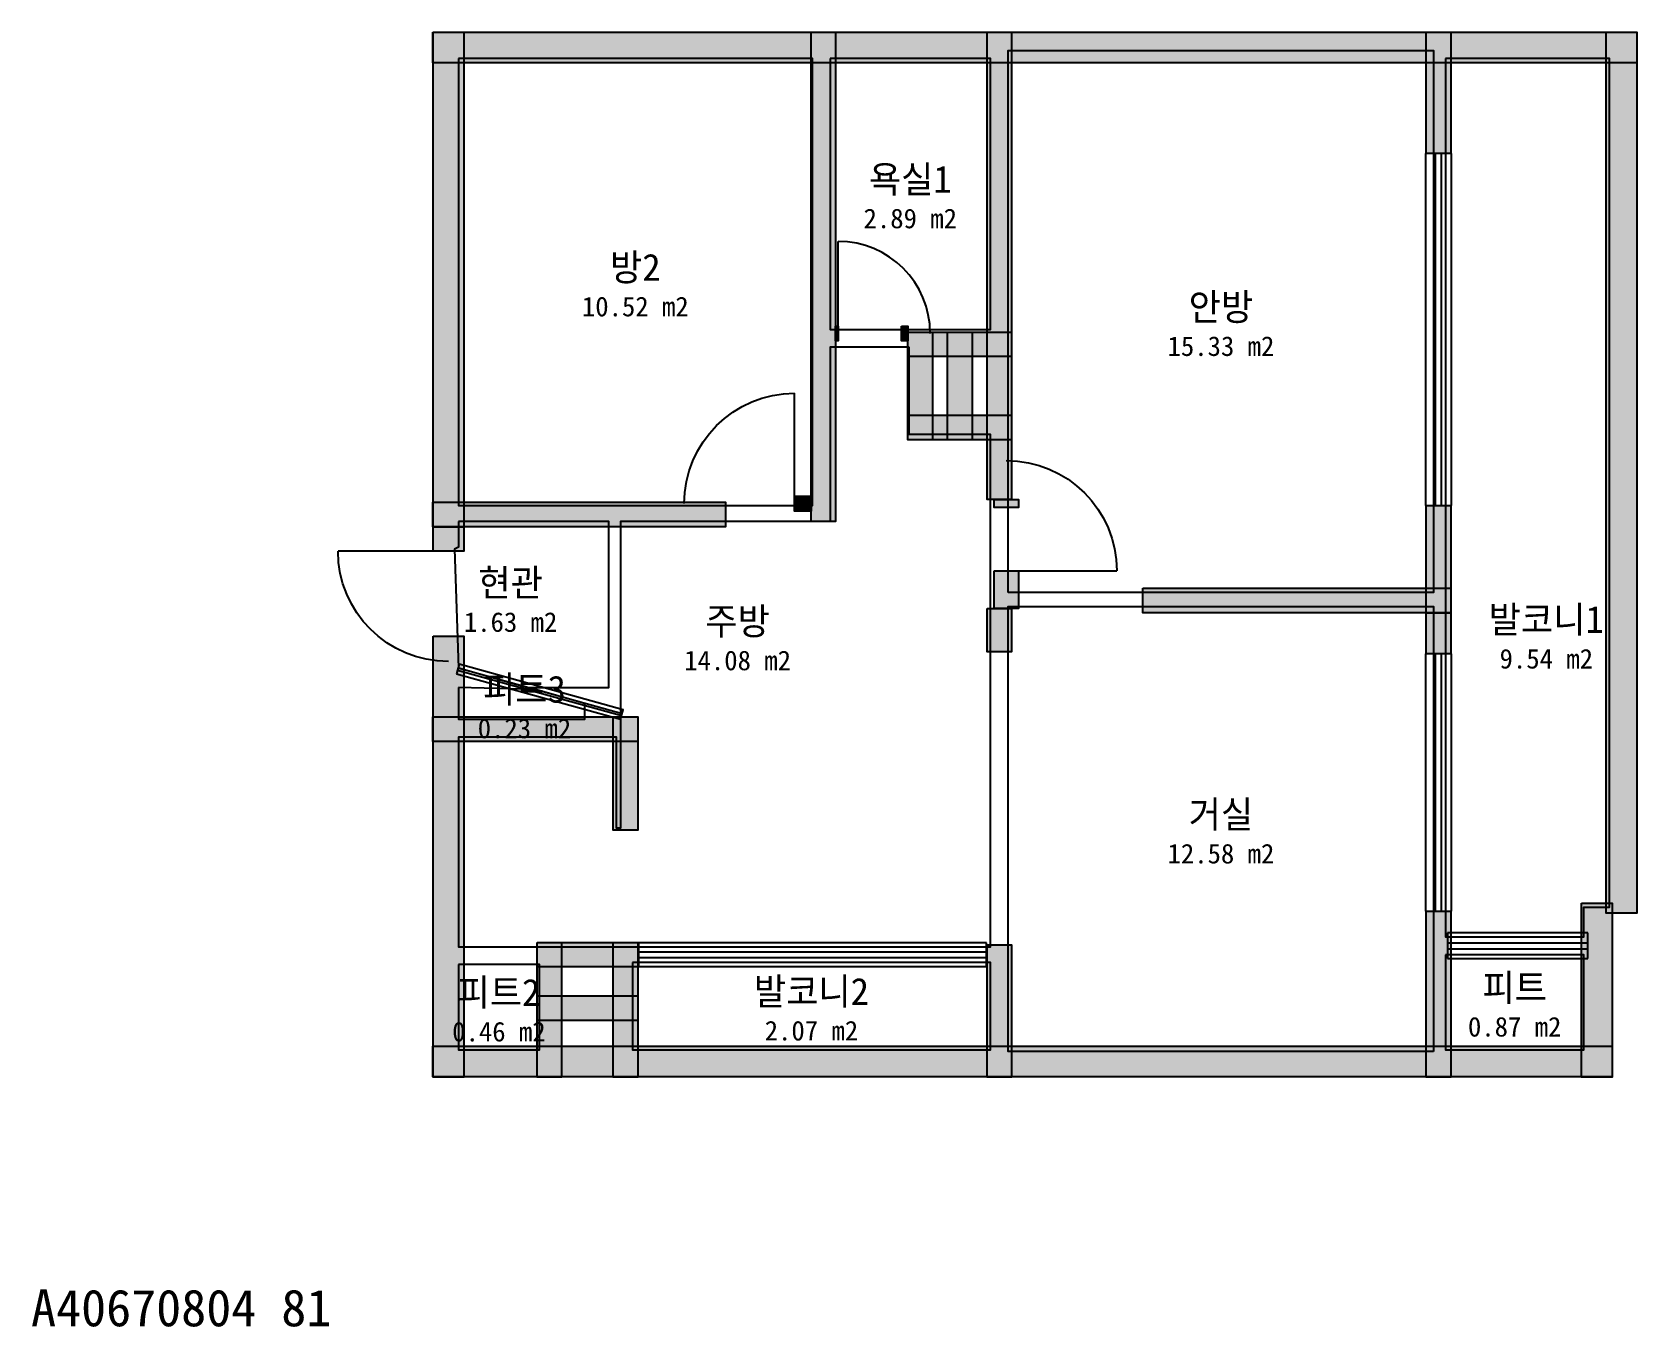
# Model space of a CAD drawing. Header units: millimetres. Extents: x 9 to 13094, y -905 to 9650.
import ezdxf
from ezdxf.enums import TextEntityAlignment as Align

# ---------------------------------------------------------------- set-up
doc = ezdxf.new("R2010")
doc.units = ezdxf.units.MM
for name, color, linetype in [('A-ANNO-TEXT', 7, 'Continuous'), ('A-AREA', 9, 'Continuous'), ('A-AREA-IDEN', 7, 'Continuous'), ('A-DOOR', 4, 'Continuous'), ('A-GLAZ', 5, 'Continuous'), ('A-WALL-EXTR', 7, 'Continuous'), ('A-WALL-PATT', 8, 'Continuous'), ('A-WALL-PRTN', 8, 'Continuous'), ('A-WALL-STRC', 7, 'Continuous')]:
    doc.layers.add(name, color=color, linetype=linetype)

# ---------------------------------------------------------------- blocks, each defined once
blk = doc.blocks.new('JJ-DOOR-SWING')
blk.add_line((0, 0), (0, 1000))
blk.add_arc((0, 0), 1000, 0, 90)
at = {"flags": 1}
for tag, p in [('WIDTH', (0, -150)), ('TYPE', (0, -250))]:
    blk.add_attdef(tag, p, '', height=80, dxfattribs=at)
blk = doc.blocks.new('JJ-WIN-DOUBLE')
for p, q in [((1000, 500), (0, 500)), ((0, 500), (0, -500)), ((1000, -500), (1000, 500)), ((0, 120), (1000, 120)), ((0, -120), (1000, -120)), ((0, -500), (1000, -500))]:
    blk.add_line(p, q)
at = {"flags": 1}
for tag, p in [('WIDTH', (0, -700)), ('TYPE', (0, -800))]:
    blk.add_attdef(tag, p, '', height=80, dxfattribs=at)

msp = doc.modelspace()

# ---------------------------------------------------------------- linework, layer by layer
at = {"layer": 'A-AREA'}
for points in [[(3484, 9435), (3484, 5790), (6371, 5790), (6371, 9435)], [(6516, 9435), (6516, 7226), (7823, 7226), (7823, 9435)], [(7968, 5081), (7968, 9500), (11435, 9500), (11435, 5081)], [(11532, 9435), (11532, 2274), (12661, 2274), (12661, 2516), (12871, 2516), (12871, 9435)], [(7161, 7081), (6516, 7081), (6516, 5661), (4806, 5661), (4806, 3161), (4774, 3161), (4774, 3903), (3484, 3903), (3484, 2194), (7823, 2194), (7823, 6371), (7161, 6371)], [(3484, 5661), (3484, 5452), (3452, 5435), (3484, 4468), (4048, 4306), (4710, 4306), (4710, 5661)], [(11435, 1339), (7968, 1339), (7968, 4968), (11435, 4968)], [(3484, 4306), (3484, 4048), (4516, 4048), (4516, 4177), (4113, 4290)], [(11532, 2129), (11532, 1355), (12661, 1355), (12661, 2129)], [(3484, 2048), (3484, 1355), (4145, 1355), (4145, 2048)], [(4903, 2065), (4903, 1355), (7823, 1355), (7823, 2065)]]:
    msp.add_lwpolyline(points, close=True, dxfattribs=at)
at = {"layer": 'A-GLAZ'}
for p, q in [((3482, 4467), (4820, 4096)), ((3476, 4449), (4815, 4078))]:
    msp.add_line(p, q, dxfattribs=at)
msp.add_lwpolyline([(3468, 4420), (4807, 4049), (4828, 4126), (3490, 4497)], close=True, dxfattribs=at)
at = {"layer": 'A-WALL-EXTR'}
for points in [[(3277, 9649), (13094, 9649), (13094, 9399), (3277, 9399)], [(3278, 9650), (3528, 9650), (3528, 5419), (3278, 5419)], [(12843, 9650), (13093, 9650), (13093, 2468), (12843, 2468)], [(3278, 5618), (3528, 5618), (3528, 5419), (3278, 5419)], [(3278, 4726), (3528, 4726), (3528, 1132), (3278, 1132)], [(12641, 2548), (12891, 2548), (12891, 1132), (12641, 1132)], [(3277, 1383), (12892, 1383), (12892, 1133), (3277, 1133)]]:
    msp.add_lwpolyline(points, close=True, dxfattribs=at)
at = {"layer": 'A-WALL-PATT', "color": 8}
for points in [[(3277, 9649), (13094, 9649), (3277, 9399), (13094, 9399)], [(3278, 9650), (3528, 9650), (3278, 5419), (3528, 5419)], [(6360, 9650), (6560, 9650), (6360, 5661), (6560, 5661)], [(7795, 9650), (7995, 9650), (7795, 5839), (7995, 5839)], [(11376, 9650), (11576, 9650), (11376, 8661), (11576, 8661)], [(12843, 9650), (13093, 9650), (12843, 2468), (13093, 2468)], [(6560, 7254), (6581, 7254), (6560, 7134), (6581, 7134)], [(7097, 7254), (7150, 7254), (7097, 7134), (7150, 7134)], [(7150, 7205), (7995, 7205), (7150, 7005), (7995, 7005)], [(7150, 7205), (7350, 7205), (7150, 6327), (7350, 6327)], [(7473, 7205), (7673, 7205), (7473, 6327), (7673, 6327)], [(7150, 6527), (7995, 6527), (7150, 6327), (7995, 6327)], [(3277, 5818), (5661, 5818), (3277, 5618), (5661, 5618)], [(6226, 5866), (6360, 5866), (6226, 5746), (6360, 5746)], [(7852, 5839), (8052, 5839), (7852, 5774), (8052, 5774)], [(11376, 5790), (11576, 5790), (11376, 4581), (11576, 4581)], [(3278, 5618), (3528, 5618), (3278, 5419), (3528, 5419)], [(7852, 5258), (8052, 5258), (7852, 4952), (8052, 4952)], [(9065, 5116), (11576, 5116), (9065, 4916), (11576, 4916)], [(7795, 4952), (7995, 4952), (7795, 4597), (7995, 4597)], [(11376, 4916), (11576, 4916), (11376, 4581), (11576, 4581)], [(3278, 4726), (3528, 4726), (3278, 1132), (3528, 1132)], [(3277, 4068), (4947, 4068), (3277, 3868), (4947, 3868)], [(4747, 4068), (4947, 4068), (4747, 3145), (4947, 3145)], [(12641, 2548), (12891, 2548), (12641, 1132), (12891, 1132)], [(11376, 2484), (11576, 2484), (11376, 1132), (11576, 1132)], [(4126, 2229), (4947, 2229), (4126, 2029), (4947, 2029)], [(4126, 2229), (4326, 2229), (4126, 1132), (4326, 1132)], [(4747, 2229), (4947, 2229), (4747, 1132), (4947, 1132)], [(7795, 2210), (7995, 2210), (7795, 1132), (7995, 1132)], [(4126, 1794), (4947, 1794), (4126, 1594), (4947, 1594)], [(3277, 1383), (12892, 1383), (3277, 1133), (12892, 1133)]]:
    msp.add_solid(points, dxfattribs=at)
at = {"layer": 'A-WALL-PRTN'}
for points in [[(6560, 7254), (6581, 7254), (6581, 7134), (6560, 7134)], [(7097, 7254), (7150, 7254), (7150, 7134), (7097, 7134)], [(6226, 5866), (6360, 5866), (6360, 5746), (6226, 5746)]]:
    msp.add_lwpolyline(points, close=True, dxfattribs=at)
at = {"layer": 'A-WALL-STRC'}
for points in [[(6360, 9650), (6560, 9650), (6560, 5661), (6360, 5661)], [(7795, 9650), (7995, 9650), (7995, 5839), (7795, 5839)], [(11376, 9650), (11576, 9650), (11576, 8661), (11376, 8661)], [(7150, 7205), (7995, 7205), (7995, 7005), (7150, 7005)], [(7150, 7205), (7350, 7205), (7350, 6327), (7150, 6327)], [(7473, 7205), (7673, 7205), (7673, 6327), (7473, 6327)], [(7150, 6527), (7995, 6527), (7995, 6327), (7150, 6327)], [(3277, 5818), (5661, 5818), (5661, 5618), (3277, 5618)], [(7852, 5839), (8052, 5839), (8052, 5774), (7852, 5774)], [(11376, 5790), (11576, 5790), (11576, 4581), (11376, 4581)], [(7852, 5258), (8052, 5258), (8052, 4952), (7852, 4952)], [(9065, 5116), (11576, 5116), (11576, 4916), (9065, 4916)], [(7795, 4952), (7995, 4952), (7995, 4597), (7795, 4597)], [(11376, 4916), (11576, 4916), (11576, 4581), (11376, 4581)], [(3277, 4068), (4947, 4068), (4947, 3868), (3277, 3868)], [(4747, 4068), (4947, 4068), (4947, 3145), (4747, 3145)], [(11376, 2484), (11576, 2484), (11576, 1132), (11376, 1132)], [(4126, 2229), (4947, 2229), (4947, 2029), (4126, 2029)], [(4126, 2229), (4326, 2229), (4326, 1132), (4126, 1132)], [(4747, 2229), (4947, 2229), (4947, 1132), (4747, 1132)], [(7795, 2210), (7995, 2210), (7995, 1132), (7795, 1132)], [(4126, 1794), (4947, 1794), (4947, 1594), (4126, 1594)]]:
    msp.add_lwpolyline(points, close=True, dxfattribs=at)

# ---------------------------------------------------------------- block references
at = {"layer": 'A-DOOR', "xscale": 0.75, "yscale": 0.75}
msp.add_blockref('JJ-DOOR-SWING', (6581, 7194), dxfattribs=at)
at = {"layer": 'A-DOOR', "xscale": 0.9, "yscale": -0.9}
for p, rotation in [((6226, 5806), 180), ((7952, 5258), 90), ((3403, 5419), -90)]:
    msp.add_blockref('JJ-DOOR-SWING', p, dxfattribs=dict(at, rotation=rotation))
at = {"layer": 'A-GLAZ', "yscale": 0.2096774193548387, "rotation": 90}
for p, xscale in [((11476, 5790), 2.870967741935485), ((11476, 2484), 2.096774193548387)]:
    msp.add_blockref('JJ-WIN-DOUBLE', p, dxfattribs=dict(at, xscale=xscale))
at = {"layer": 'A-GLAZ'}
for p, xscale, yscale in [((4952, 2129), 2.838709677419354, 0.1935483870967742), ((11548, 2202), 1.145161290322581, 0.2096774193548387)]:
    msp.add_blockref('JJ-WIN-DOUBLE', p, dxfattribs=dict(at, xscale=xscale, yscale=yscale))

# ---------------------------------------------------------------- texts
at = {"layer": 'A-ANNO-TEXT'}
msp.add_text('A40670804 81', height=300, dxfattribs=at).set_placement((0, -900))
at = {"layer": 'A-AREA-IDEN'}
for s, height, p in [('욕실1', 220, (7169, 8451)), ('2.89 m2', 160, (7169, 8131)), ('방2', 220, (4927, 7733)), ('10.52 m2', 160, (4927, 7413)), ('안방', 220, (9702, 7410)), ('15.33 m2', 160, (9702, 7090)), ('현관', 220, (3910, 5161)), ('주방', 220, (5761, 4848)), ('발코니1', 220, (12355, 4862)), ('1.63 m2', 160, (3910, 4841)), ('14.08 m2', 160, (5761, 4528)), ('9.54 m2', 160, (12355, 4542)), ('피트3', 220, (4023, 4294)), ('0.23 m2', 160, (4023, 3974)), ('거실', 220, (9702, 3273)), ('12.58 m2', 160, (9702, 2953)), ('발코니2', 220, (6363, 1830)), ('피트', 220, (12097, 1862)), ('피트2', 220, (3815, 1822)), ('0.46 m2', 160, (3815, 1502)), ('2.07 m2', 160, (6363, 1510)), ('0.87 m2', 160, (12097, 1542))]:
    msp.add_text(s, height=height, dxfattribs=at).set_placement(p, align=Align.MIDDLE_CENTER)

doc.saveas('drawing.dxf')
